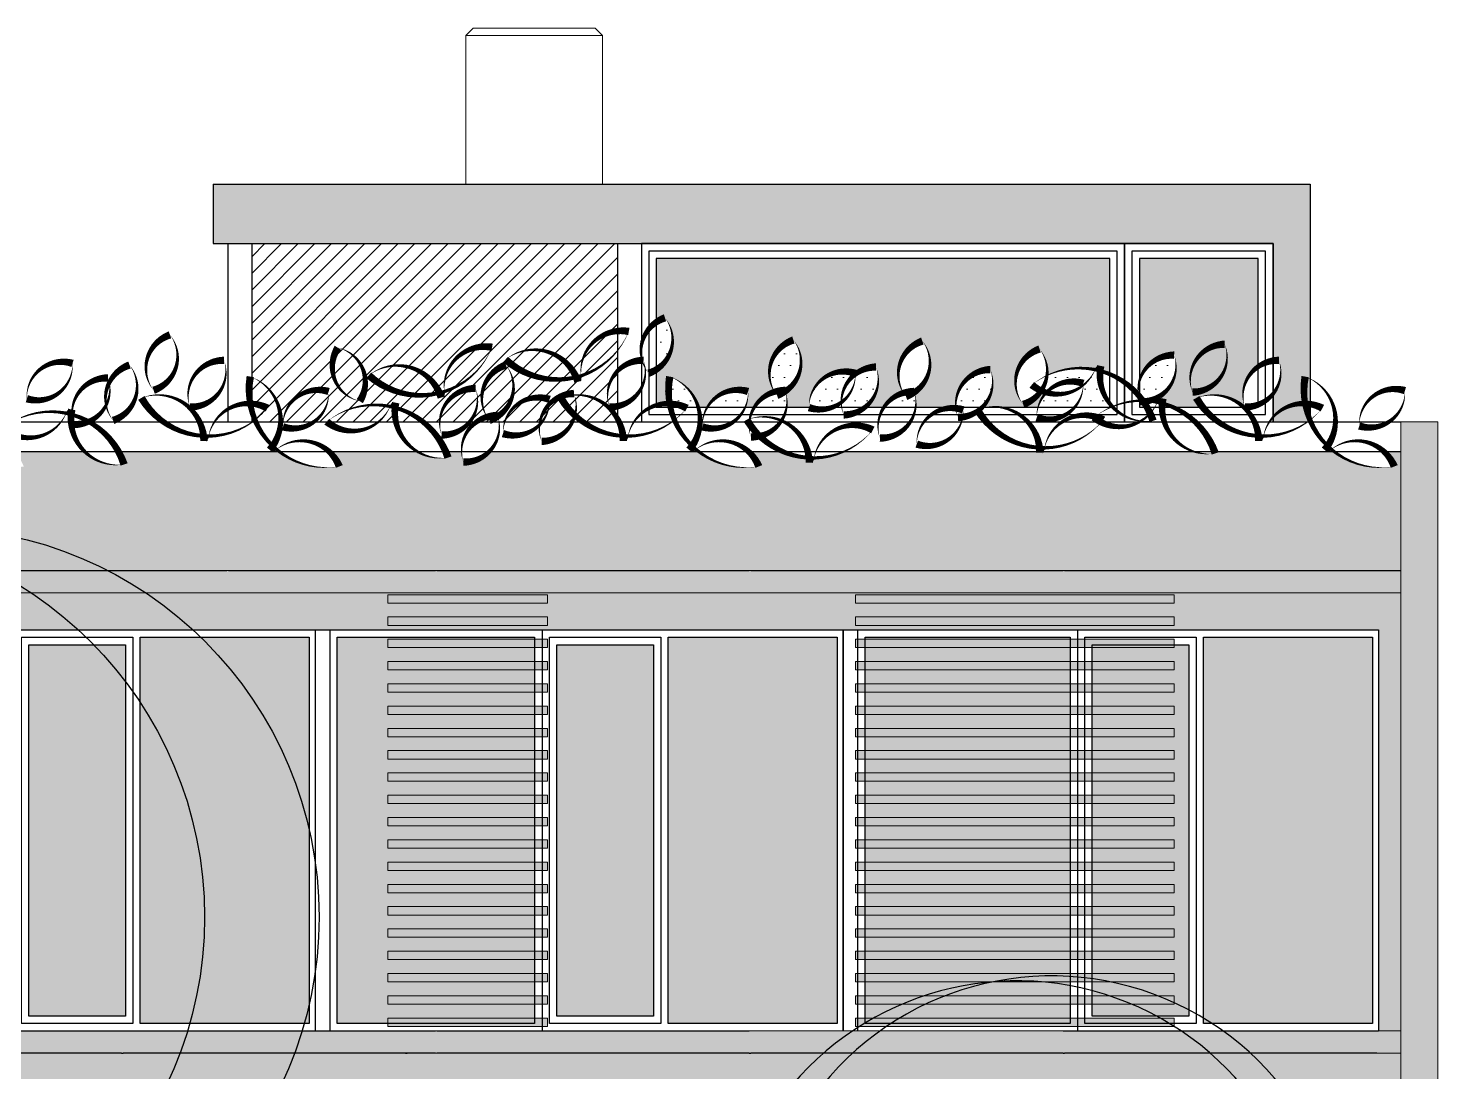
# Model space of a CAD drawing. Header units: metres. Extents: x -442 to 316, y -503 to 125.
# Drawn here: x 249.74 to 259.23, y -310.44 to -303.42 of the extents above; entities that cross this region are included whole.
import ezdxf

# ---------------------------------------------------------------- set-up
doc = ezdxf.new("R2010")
doc.units = ezdxf.units.M
doc.layers.add('FLOATING-WINDOWS', color=2, linetype='Continuous', plot=False)
doc.layers.add('FLOATINGWINDOWS', color=2, linetype='Continuous', plot=False)
for name, color, linetype in [('SRAFA', 251, 'Continuous'), ('SRAFY', 3, 'Continuous'), ('stávající stromy', 86, 'Continuous'), ('zariz.predmety', 203, 'Continuous'), ('ZDIVO', 1, 'Continuous')]:
    doc.layers.add(name, color=color, linetype=linetype)
pattern_1 = [(0, (0, -235.36432), (0.0396875, 0.079375), [0, -0.079375])]

msp = doc.modelspace()

# ---------------------------------------------------------------- hatches: boundary and pattern name
at = {"layer": 'SRAFA', "linetype": 'Continuous'}
for points in [[(257.023438, -304.969236), (253.968438, -304.969236), (253.968438, -305.39829, -0.06966995), (254.02738, -305.368935, -0.44631082), (253.968438, -305.717449), (253.968438, -305.95726, -0.08346327), (254.058784, -305.945749, -0.08778241), (254.059422, -305.764531, -0.23769839), (254.25135, -305.969236), (254.31327, -305.969236, -0.3457191), (254.587336, -305.864819, -0.11313871), (254.568556, -305.969236), (254.630109, -305.969236, -0.18486898), (254.765482, -305.866783, -0.48186943), (254.892752, -305.517867, -0.43907552), (254.838629, -305.863253, -0.11335461), (254.846697, -305.969236), (254.997243, -305.969236, -0.52141559), (255.314918, -305.74413, -0.15172425), (255.448647, -305.699899, -0.3243159), (255.37703, -305.969236), (255.503221, -305.969236, -0.17549776), (255.633903, -305.874014, -0.48186943), (255.761173, -305.525099, -0.43907552), (255.70705, -305.870484, -0.10557883), (255.716096, -305.969236), (255.986697, -305.969236, -0.42737081), (256.219318, -305.7169, -0.29510849), (256.166434, -305.969236), (256.206188, -305.969236, -0.05563538), (256.275363, -305.969236), (256.540753, -305.969236, -0.11963488), (256.596304, -305.871964, -0.03343572), (256.56184, -305.859352, -0.16511349), (256.44034, -305.951762, -0.52056705), (256.550789, -305.578789, -0.20252643), (256.600495, -305.756743, -0.16138464), (256.925339, -305.717462, 0.01702692), (256.932185, -305.700056, 0.52056705), (256.962944, -305.692463, 0.02655968), (256.958148, -305.725217, -0.03322166), (257.023438, -305.747648)], [(251.630104, -307.519236), (250.492721, -307.519236), (250.492721, -310.119236), (251.630104, -310.119236)], [(252.16154, -308.432457), (253.149388, -308.432457), (253.149388, -308.338909), (252.16154, -308.338909), (252.16154, -308.282457), (253.149388, -308.282457), (253.149388, -308.188909), (252.16154, -308.188909), (252.16154, -308.132457), (253.149388, -308.132457), (253.149388, -308.038909), (252.16154, -308.038909), (252.16154, -307.982457), (253.149388, -307.982457), (253.149388, -307.888909), (252.16154, -307.888909), (252.16154, -307.832457), (253.149388, -307.832457), (253.149388, -307.738909), (252.16154, -307.738909), (252.16154, -307.682457), (253.149388, -307.682457), (253.149388, -307.588909), (252.16154, -307.588909), (252.16154, -307.532457), (253.149388, -307.532457), (253.149388, -307.519236), (251.820104, -307.519236), (251.820104, -310.119236), (252.16154, -310.119236), (252.16154, -310.082457), (253.149388, -310.082457), (253.149388, -309.988909), (252.16154, -309.988909), (252.16154, -309.932457), (253.149388, -309.932457), (253.149388, -309.838909), (252.16154, -309.838909), (252.16154, -309.782457), (253.149388, -309.782457), (253.149388, -309.688909), (252.16154, -309.688909), (252.16154, -309.632457), (253.149388, -309.632457), (253.149388, -309.538909), (252.16154, -309.538909), (252.16154, -309.482457), (253.149388, -309.482457), (253.149388, -309.388909), (252.16154, -309.388909), (252.16154, -309.332457), (253.149388, -309.332457), (253.149388, -309.238909), (252.16154, -309.238909), (252.16154, -309.182457), (253.149388, -309.182457), (253.149388, -309.088909), (252.16154, -309.088909), (252.16154, -309.032457), (253.149388, -309.032457), (253.149388, -308.938909), (252.16154, -308.938909), (252.16154, -308.882457), (253.149388, -308.882457), (253.149388, -308.788909), (252.16154, -308.788909), (252.16154, -308.732457), (253.149388, -308.732457), (253.149388, -308.638909), (252.16154, -308.638909), (252.16154, -308.582457), (253.149388, -308.582457), (253.149388, -308.488909), (252.16154, -308.488909)], [(255.186771, -307.519236), (254.049388, -307.519236), (254.049388, -310.119236), (255.186771, -310.119236)], [(256.756055, -310.119236), (256.756055, -307.519236), (255.376771, -307.519236), (255.376771, -310.119236)], [(250.392721, -307.569236), (249.742721, -307.569236), (249.742721, -310.069236), (250.392721, -310.069236)], [(253.949388, -307.569236), (253.299388, -307.569236), (253.299388, -310.069236), (253.949388, -310.069236)]]:
    msp.add_hatch(color=256, dxfattribs=at).paths.add_polyline_path(points)
h = msp.add_hatch(color=256, dxfattribs=at)
h.paths.add_polyline_path([(258.023438, -304.969236), (257.223438, -304.969236), (257.223438, -305.793894, -0.34308381), (257.457371, -305.619942, -0.44710376), (257.283555, -305.928197, -0.02955788), (257.344386, -305.936805, 0.01702692), (257.351232, -305.919399, 0.52056705), (257.381991, -305.911806, 0.02655968), (257.377195, -305.944559, -0.03597859), (257.447755, -305.969236), (257.648667, -305.969236, -0.03578606), (257.606604, -305.907927, -0.28082552), (257.92541, -305.969236), (257.933452, -305.969236, -0.33577421), (258.023438, -305.697149)])
h.paths.add_polyline_path([(257.798229, -305.546404, -0.52056705), (257.580978, -305.869064, -0.52056705)], flags=16)
h.paths.add_polyline_path([(257.798229, -305.546404, 0.52056705), (257.580978, -305.869064, 0.52056705)], flags=0)
at = {"layer": 'SRAFA', "linetype": 'Continuous', "lineweight": 0}
h = msp.add_hatch(color=256, dxfattribs=at)
h.dxf.hatch_style = 1
h.paths.add_polyline_path([(248.013438, -307.069236), (258.983438, -307.069236), (258.983438, -307.219236), (248.013438, -307.219236)])
at = {"layer": 'SRAFA', "linetype": 'Continuous'}
h = msp.add_hatch(color=256, dxfattribs=at)
h.paths.add_polyline_path([(258.793438, -307.519236), (257.656055, -307.519236), (257.656055, -310.119236), (258.793438, -310.119236)])
h.paths.add_polyline_path([(256.906055, -307.569236), (256.906055, -310.069236), (257.556055, -310.069236), (257.556055, -307.569236)])
at = {"layer": 'SRAFA', "linetype": 'Continuous', "lineweight": 0}
h = msp.add_hatch(color=256, dxfattribs=at)
h.dxf.hatch_style = 1
h.paths.add_polyline_path([(248.013438, -310.169236), (258.983438, -310.169236), (258.983438, -310.319236), (248.013438, -310.319236)])
at = {"layer": 'SRAFY', "linetype": 'Continuous', "lineweight": 0}
for points in [[(258.3735, -304.469236), (250.9835, -304.469236), (250.9835, -304.869236), (253.868438, -304.869236), (257.123438, -304.869236), (258.123438, -304.869236), (258.123438, -305.657763, -0.0421483), (258.163317, -305.655262, -0.25676537), (258.123438, -305.880532), (258.123438, -306.037244, -0.22403593), (258.339255, -305.945749, -0.08778241), (258.339893, -305.764531, -0.02940207), (258.3735, -305.779124)], [(258.3735, -305.779124, 0.02940207), (258.339893, -305.764531, 0.08778241), (258.339255, -305.945749, -0.03136054), (258.3735, -305.949272)], [(258.339255, -305.945749, 0.22403593), (258.123438, -306.037244), (258.123438, -306.069236), (258.356376, -306.069236, 0.00930241), (258.371946, -306.057746, -0.05626019)], [(258.3735, -305.949272, 0.03136054), (258.339255, -305.945749, 0.05626019), (258.371946, -306.057746, 0.00094322), (258.3735, -306.056548)], [(258.983438, -306.269236), (258.870884, -306.269236, -0.11216119), (258.939906, -306.369487, -0.20946504), (258.534684, -306.269236), (257.730148, -306.269236, -0.00627706), (257.734446, -306.281566, -0.11826706), (257.589499, -306.269236), (256.555317, -306.269236, 0.10103197), (256.552568, -306.276467, 0.00579928), (256.552423, -306.269236), (255.233912, -306.269236, -0.10056809), (255.031247, -306.311961, 0.01702692), (255.028124, -306.330402, 0.52056705), (254.999582, -306.344154, 0.02655968), (254.997545, -306.311115, -0.08790348), (254.820978, -306.269236), (254.590413, -306.269236, -0.11216119), (254.659436, -306.369487, -0.20946504), (254.254214, -306.269236), (252.843799, -306.269236, -0.20621476), (252.669701, -306.339808, -0.07590841), (252.657156, -306.269236), (252.550549, -306.269236, -0.02100268), (252.56613, -306.310035, -0.17431604), (252.359114, -306.269236), (251.76493, -306.269236, -0.11216119), (251.833952, -306.369487, -0.20946504), (251.42873, -306.269236), (250.346147, -306.269236, -0.04546873), (250.384092, -306.355668, -0.23671936), (250.118214, -306.269236), (249.639142, -306.269236, -0.11216119), (249.708164, -306.369487, -0.20946504), (249.302942, -306.269236), (248.013438, -306.269236), (248.013438, -306.795789, -0.06466851), (248.68895, -306.808302, -0.15675125), (250.272678, -307.069236), (258.983438, -307.069236)]]:
    msp.add_hatch(color=252, dxfattribs=at).paths.add_polyline_path(points)
h = msp.add_hatch(dxfattribs=at)
h.set_pattern_fill('DOTS', color=256, scale=0.05, style=0)
h.set_pattern_definition(pattern_1)
h.paths.add_polyline_path([(254.02738, -305.368935, 0.06966995), (253.968438, -305.39829), (253.968438, -305.717449, 0.44631082)], flags=17)
h = msp.add_hatch(dxfattribs=at)
h.set_pattern_fill('DOTS', color=256, scale=0.05, style=0)
h.set_pattern_definition(pattern_1)
h.paths.add_polyline_path([(254.892752, -305.517867, 0.48186943), (254.765482, -305.866783, -0.07610876), (254.836739, -305.857445, -0.00643199), (254.838629, -305.863253, 0.43907552)], flags=17)
h = msp.add_hatch(dxfattribs=at)
h.set_pattern_fill('DOTS', color=256, scale=0.05, style=0)
h.set_pattern_definition(pattern_1)
h.paths.add_polyline_path([(257.457371, -305.619942, 0.34308381), (257.223438, -305.793894), (257.223438, -305.896336, -0.01826104), (257.246512, -305.926498, -0.01783089), (257.283555, -305.928197, 0.44710376)], flags=17)
h = msp.add_hatch(dxfattribs=at)
h.set_pattern_fill('DOTS', color=256, scale=0.05, style=0)
h.set_pattern_definition(pattern_1)
h.paths.add_polyline_path([(255.310832, -305.747117, 0.00466829), (255.310772, -305.742684, 0.51554931), (254.997243, -305.969236), (255.159819, -305.969236, 0.06744748), (255.215557, -305.938262, -0.23757331)], flags=17)
h = msp.add_hatch(dxfattribs=at)
h.set_pattern_fill('DOTS', color=256, scale=0.05, style=0)
h.set_pattern_definition(pattern_1)
h.paths.add_polyline_path([(255.448647, -305.699899, 0.15718138), (255.310832, -305.747117, -0.23757331), (255.215557, -305.938262, 0.03272744), (255.217714, -305.969236), (255.37703, -305.969236, 0.3243159)], flags=17)
h = msp.add_hatch(dxfattribs=at)
h.set_pattern_fill('DOTS', color=256, scale=0.05, style=0)
h.set_pattern_definition(pattern_1)
h.paths.add_polyline_path([(256.219318, -305.7169, 0.42737081), (255.986697, -305.969236), (256.166434, -305.969236, 0.29510849)], flags=17)
h = msp.add_hatch(dxfattribs=at)
h.set_pattern_fill('DOTS', color=256, scale=0.05, style=0)
h.set_pattern_definition(pattern_1)
h.paths.add_polyline_path([(256.925339, -305.717462, 0.16138464), (256.600495, -305.756743, -0.11703481), (256.56184, -305.859352, 0.03343572), (256.596304, -305.871964, -0.29299244), (256.844992, -305.81012, -0.01326528), (256.844945, -305.822716, 0.12233697)], flags=17)
h = msp.add_hatch(dxfattribs=at)
h.set_pattern_fill('DOTS', color=256, scale=0.05, style=0)
h.set_pattern_definition(pattern_1)
h.paths.add_polyline_path([(256.958148, -305.725217, 0.01621011), (256.925339, -305.717462, -0.12233697), (256.844945, -305.822716, -0.17007854), (256.788583, -305.969236), (257.023438, -305.969236), (257.023438, -305.946574, -0.1918507)], flags=17)
h = msp.add_hatch(dxfattribs=at)
h.set_pattern_fill('DOTS', color=256, scale=0.05, style=0)
h.set_pattern_definition(pattern_1)
h.paths.add_polyline_path([(254.059422, -305.764531, 0.08778241), (254.058784, -305.945749, -0.09494813), (254.159481, -305.969236), (254.25135, -305.969236, 0.23769839)], flags=17)
h = msp.add_hatch(dxfattribs=at)
h.set_pattern_fill('DOTS', color=256, scale=0.05, style=0)
h.set_pattern_definition(pattern_1)
h.paths.add_polyline_path([(256.844945, -305.822716, -0.24445977), (256.596304, -305.871964, 0.11963488), (256.540753, -305.969236), (256.788583, -305.969236, 0.17007854)], flags=17)
h = msp.add_hatch(dxfattribs=at)
h.set_pattern_fill('DOTS', color=256, scale=0.05, style=0)
h.set_pattern_definition(pattern_1)
h.paths.add_polyline_path([(254.587336, -305.864819, 0.3457191), (254.31327, -305.969236), (254.568556, -305.969236, 0.11313871)], flags=17)
h = msp.add_hatch(dxfattribs=at)
h.set_pattern_fill('DOTS', color=256, scale=0.05, style=0)
h.set_pattern_definition(pattern_1)
h.paths.add_polyline_path([(254.838629, -305.863253, -0.06633049), (254.782302, -305.89084, -0.03093718), (254.765482, -305.866783, 0.18486898), (254.630109, -305.969236), (254.846697, -305.969236, 0.11335461)], flags=17)
h = msp.add_hatch(dxfattribs=at)
h.set_pattern_fill('DOTS', color=256, scale=0.05, style=0)
h.set_pattern_definition(pattern_1)
h.paths.add_polyline_path([(255.70705, -305.870484, -0.06633049), (255.650723, -305.898071, -0.03093718), (255.633903, -305.874014, 0.17549776), (255.503221, -305.969236), (255.716096, -305.969236, 0.10557883)], flags=17)
msp.add_hatch(color=252, dxfattribs=at).paths.add_polyline_path([(248.68895, -306.808302, -0.08182793), (249.500817, -307.069236), (250.272678, -307.069236, 0.15675125)], flags=17)
h = msp.add_hatch(color=252, dxfattribs=at)
h.paths.add_polyline_path([(249.373438, -310.569236), (248.163438, -310.569236), (248.163438, -310.319236), (248.013438, -310.319236), (248.013438, -310.869236), (249.373438, -310.869236)])
h.paths.add_polyline_path([(258.983438, -310.569236), (258.423438, -310.569236), (258.423438, -310.869236), (258.833438, -310.869236), (258.983438, -310.869236)])
h.paths.add_polyline_path([(258.983438, -310.319236), (257.971028, -310.319236, -0.04287597), (258.201225, -310.569236), (258.423438, -310.569236), (258.983438, -310.569236)])
h.paths.add_polyline_path([(257.700217, -310.319236), (255.291199, -310.319236, 0.04287597), (255.061002, -310.569236), (257.941433, -310.569236, 0.04383325)])
h.paths.add_polyline_path([(255.095196, -310.319236), (251.532293, -310.319236, -0.02598908), (251.423932, -310.569236), (254.85398, -310.569236, -0.04383325)])
h.paths.add_polyline_path([(250.760432, -310.319236), (248.163438, -310.319236), (248.163438, -310.569236), (250.652071, -310.569236, 0.02598908)])
h.paths.add_polyline_path([(251.532293, -310.319236), (250.760432, -310.319236, -0.02598908), (250.652071, -310.569236), (251.423932, -310.569236, 0.02598908)])
h.paths.add_polyline_path([(255.291199, -310.319236), (255.095196, -310.319236, 0.04383325), (254.85398, -310.569236), (255.061002, -310.569236, -0.04287597)])
h.paths.add_polyline_path([(257.971028, -310.319236), (257.700217, -310.319236, -0.04383325), (257.941433, -310.569236), (258.023438, -310.569236), (258.201225, -310.569236, 0.04287597)])
h.paths.add_polyline_path([(258.983438, -307.219236), (250.528228, -307.219236, -0.03869276), (250.847276, -307.469236), (258.833438, -307.469236), (258.833438, -310.169236), (258.983438, -310.169236)])
h.paths.add_polyline_path([(257.458285, -307.382457), (257.458285, -307.438909), (255.31081, -307.438909), (255.31081, -307.382457)], flags=16)
h.paths.add_polyline_path([(257.458285, -307.288909), (255.31081, -307.288909), (255.31081, -307.232457), (257.458285, -307.232457)], flags=16)
h.paths.add_polyline_path([(253.235278, -307.382457), (253.235278, -307.438909), (252.16154, -307.438909), (252.16154, -307.382457)], flags=16)
h.paths.add_polyline_path([(253.235278, -307.288909), (252.16154, -307.288909), (252.16154, -307.232457), (253.235278, -307.232457)], flags=16)
h.paths.add_polyline_path([(250.528228, -307.219236), (249.756366, -307.219236, -0.03869276), (250.075414, -307.469236), (250.847276, -307.469236, 0.03869276)])
h.paths.add_polyline_path([(249.756366, -307.219236), (248.013438, -307.219236), (248.013438, -310.169236), (248.163438, -310.169236), (248.163438, -307.469236), (250.075414, -307.469236, 0.03869276)])
h.paths.add_polyline_path([(249.471914, -307.288909), (248.398177, -307.288909), (248.398177, -307.232457), (249.471914, -307.232457)], flags=16)
h.paths.add_polyline_path([(249.471914, -307.382457), (249.471914, -307.438909), (248.398177, -307.438909), (248.398177, -307.382457)], flags=16)
h = msp.add_hatch(color=37, dxfattribs=at)
h.dxf.hatch_style = 1
h.paths.add_polyline_path([(252.16154, -307.288909), (253.235278, -307.288909), (253.235278, -307.232457), (252.16154, -307.232457)])
h = msp.add_hatch(color=37, dxfattribs=at)
h.dxf.hatch_style = 1
h.paths.add_polyline_path([(255.31081, -307.288909), (257.458285, -307.288909), (257.458285, -307.232457), (255.31081, -307.232457)])
h = msp.add_hatch(color=37, dxfattribs=at)
h.dxf.hatch_style = 1
h.paths.add_polyline_path([(252.16154, -307.438909), (253.235278, -307.438909), (253.235278, -307.382457), (252.16154, -307.382457)])
h = msp.add_hatch(color=37, dxfattribs=at)
h.dxf.hatch_style = 1
h.paths.add_polyline_path([(252.16154, -307.438909), (253.235278, -307.438909), (253.235278, -307.382457), (252.16154, -307.382457)])
h = msp.add_hatch(color=37, dxfattribs=at)
h.dxf.hatch_style = 1
h.paths.add_polyline_path([(255.31081, -307.438909), (257.458285, -307.438909), (257.458285, -307.382457), (255.31081, -307.382457)])
h = msp.add_hatch(color=37, dxfattribs=at)
h.dxf.hatch_style = 1
h.paths.add_polyline_path([(252.16154, -307.588909), (253.235278, -307.588909), (253.235278, -307.532457), (252.16154, -307.532457)])
h = msp.add_hatch(color=37, dxfattribs=at)
h.dxf.hatch_style = 1
h.paths.add_polyline_path([(255.31081, -307.588909), (257.458285, -307.588909), (257.458285, -307.532457), (255.31081, -307.532457)])
h = msp.add_hatch(color=37, dxfattribs=at)
h.dxf.hatch_style = 1
h.paths.add_polyline_path([(252.16154, -307.738909), (253.235278, -307.738909), (253.235278, -307.682457), (252.16154, -307.682457)])
h = msp.add_hatch(color=37, dxfattribs=at)
h.dxf.hatch_style = 1
h.paths.add_polyline_path([(255.31081, -307.738909), (257.458285, -307.738909), (257.458285, -307.682457), (255.31081, -307.682457)])
h = msp.add_hatch(color=37, dxfattribs=at)
h.dxf.hatch_style = 1
h.paths.add_polyline_path([(252.16154, -307.888909), (253.235278, -307.888909), (253.235278, -307.832457), (252.16154, -307.832457)])
h = msp.add_hatch(color=37, dxfattribs=at)
h.dxf.hatch_style = 1
h.paths.add_polyline_path([(255.31081, -307.888909), (257.458285, -307.888909), (257.458285, -307.832457), (255.31081, -307.832457)])
h = msp.add_hatch(color=37, dxfattribs=at)
h.dxf.hatch_style = 1
h.paths.add_polyline_path([(252.16154, -308.038909), (253.235278, -308.038909), (253.235278, -307.982457), (252.16154, -307.982457)])
h = msp.add_hatch(color=37, dxfattribs=at)
h.dxf.hatch_style = 1
h.paths.add_polyline_path([(255.31081, -308.038909), (257.458285, -308.038909), (257.458285, -307.982457), (255.31081, -307.982457)])
h = msp.add_hatch(color=37, dxfattribs=at)
h.dxf.hatch_style = 1
h.paths.add_polyline_path([(252.16154, -308.188909), (253.235278, -308.188909), (253.235278, -308.132457), (252.16154, -308.132457)])
h = msp.add_hatch(color=37, dxfattribs=at)
h.dxf.hatch_style = 1
h.paths.add_polyline_path([(255.31081, -308.188909), (257.458285, -308.188909), (257.458285, -308.132457), (255.31081, -308.132457)])
h = msp.add_hatch(color=37, dxfattribs=at)
h.dxf.hatch_style = 1
h.paths.add_polyline_path([(252.16154, -308.338909), (253.235278, -308.338909), (253.235278, -308.282457), (252.16154, -308.282457)])
h = msp.add_hatch(color=37, dxfattribs=at)
h.dxf.hatch_style = 1
h.paths.add_polyline_path([(255.31081, -308.338909), (257.458285, -308.338909), (257.458285, -308.282457), (255.31081, -308.282457)])
h = msp.add_hatch(color=37, dxfattribs=at)
h.dxf.hatch_style = 1
h.paths.add_polyline_path([(252.16154, -308.488909), (253.235278, -308.488909), (253.235278, -308.432457), (252.16154, -308.432457)])
h = msp.add_hatch(color=37, dxfattribs=at)
h.dxf.hatch_style = 1
h.paths.add_polyline_path([(255.31081, -308.488909), (257.458285, -308.488909), (257.458285, -308.432457), (255.31081, -308.432457)])
h = msp.add_hatch(color=37, dxfattribs=at)
h.dxf.hatch_style = 1
h.paths.add_polyline_path([(252.16154, -308.638909), (253.235278, -308.638909), (253.235278, -308.582457), (252.16154, -308.582457)])
h = msp.add_hatch(color=37, dxfattribs=at)
h.dxf.hatch_style = 1
h.paths.add_polyline_path([(255.31081, -308.638909), (257.458285, -308.638909), (257.458285, -308.582457), (255.31081, -308.582457)])
h = msp.add_hatch(color=37, dxfattribs=at)
h.dxf.hatch_style = 1
h.paths.add_polyline_path([(252.16154, -308.788909), (253.235278, -308.788909), (253.235278, -308.732457), (252.16154, -308.732457)])
h = msp.add_hatch(color=37, dxfattribs=at)
h.dxf.hatch_style = 1
h.paths.add_polyline_path([(255.31081, -308.788909), (257.458285, -308.788909), (257.458285, -308.732457), (255.31081, -308.732457)])
h = msp.add_hatch(color=37, dxfattribs=at)
h.dxf.hatch_style = 1
h.paths.add_polyline_path([(252.16154, -308.938909), (253.235278, -308.938909), (253.235278, -308.882457), (252.16154, -308.882457)])
h = msp.add_hatch(color=37, dxfattribs=at)
h.dxf.hatch_style = 1
h.paths.add_polyline_path([(255.31081, -308.938909), (257.458285, -308.938909), (257.458285, -308.882457), (255.31081, -308.882457)])
h = msp.add_hatch(color=37, dxfattribs=at)
h.dxf.hatch_style = 1
h.paths.add_polyline_path([(252.16154, -309.088909), (253.235278, -309.088909), (253.235278, -309.032457), (252.16154, -309.032457)])
h = msp.add_hatch(color=37, dxfattribs=at)
h.dxf.hatch_style = 1
h.paths.add_polyline_path([(255.31081, -309.088909), (257.458285, -309.088909), (257.458285, -309.032457), (255.31081, -309.032457)])
h = msp.add_hatch(color=37, dxfattribs=at)
h.dxf.hatch_style = 1
h.paths.add_polyline_path([(252.16154, -309.238909), (253.235278, -309.238909), (253.235278, -309.182457), (252.16154, -309.182457)])
h = msp.add_hatch(color=37, dxfattribs=at)
h.dxf.hatch_style = 1
h.paths.add_polyline_path([(255.31081, -309.238909), (257.458285, -309.238909), (257.458285, -309.182457), (255.31081, -309.182457)])
h = msp.add_hatch(color=37, dxfattribs=at)
h.dxf.hatch_style = 1
h.paths.add_polyline_path([(252.16154, -309.388909), (253.235278, -309.388909), (253.235278, -309.332457), (252.16154, -309.332457)])
h = msp.add_hatch(color=37, dxfattribs=at)
h.dxf.hatch_style = 1
h.paths.add_polyline_path([(255.31081, -309.388909), (257.458285, -309.388909), (257.458285, -309.332457), (255.31081, -309.332457)])
h = msp.add_hatch(color=37, dxfattribs=at)
h.dxf.hatch_style = 1
h.paths.add_polyline_path([(252.16154, -309.538909), (253.235278, -309.538909), (253.235278, -309.482457), (252.16154, -309.482457)])
h = msp.add_hatch(color=37, dxfattribs=at)
h.dxf.hatch_style = 1
h.paths.add_polyline_path([(255.31081, -309.538909), (257.458285, -309.538909), (257.458285, -309.482457), (255.31081, -309.482457)])
h = msp.add_hatch(color=37, dxfattribs=at)
h.dxf.hatch_style = 1
h.paths.add_polyline_path([(252.16154, -309.688909), (253.235278, -309.688909), (253.235278, -309.632457), (252.16154, -309.632457)])
h = msp.add_hatch(color=37, dxfattribs=at)
h.dxf.hatch_style = 1
h.paths.add_polyline_path([(255.31081, -309.688909), (257.458285, -309.688909), (257.458285, -309.632457), (255.31081, -309.632457)])
h = msp.add_hatch(color=37, dxfattribs=at)
h.dxf.hatch_style = 1
h.paths.add_polyline_path([(252.16154, -309.838909), (253.235278, -309.838909), (253.235278, -309.782457), (252.16154, -309.782457)])
h = msp.add_hatch(color=37, dxfattribs=at)
h.dxf.hatch_style = 1
h.paths.add_polyline_path([(255.31081, -309.838909), (257.458285, -309.838909), (257.458285, -309.782457), (255.31081, -309.782457)])
h = msp.add_hatch(color=37, dxfattribs=at)
h.dxf.hatch_style = 1
h.paths.add_polyline_path([(252.16154, -309.988909), (253.235278, -309.988909), (253.235278, -309.932457), (252.16154, -309.932457)])
h = msp.add_hatch(color=37, dxfattribs=at)
h.dxf.hatch_style = 1
h.paths.add_polyline_path([(255.31081, -309.988909), (257.458285, -309.988909), (257.458285, -309.932457), (255.31081, -309.932457)])
h = msp.add_hatch(color=37, dxfattribs=at)
h.dxf.hatch_style = 1
h.paths.add_polyline_path([(252.16154, -310.138909), (253.235278, -310.138909), (253.235278, -310.082457), (252.16154, -310.082457)])
h = msp.add_hatch(color=37, dxfattribs=at)
h.dxf.hatch_style = 1
h.paths.add_polyline_path([(255.31081, -310.138909), (257.458285, -310.138909), (257.458285, -310.082457), (255.31081, -310.082457)])
at = {"layer": 'ZDIVO', "linetype": 'Continuous', "lineweight": 0}
h = msp.add_hatch(dxfattribs=at)
h.set_pattern_fill('ANSI31', color=256, scale=0.025, style=0)
h.set_pattern_definition([(45, (0, -17.72239), (-0.0561266, 0.0561266), [])])
h.paths.add_polyline_path([(251.2435, -304.869236), (253.708438, -304.869236), (253.708438, -306.069236), (251.2435, -306.069236)])
h = msp.add_hatch(color=254, dxfattribs=at)
h.dxf.hatch_style = 1
h.paths.add_polyline_path([(259.233438, -306.069236), (258.983438, -306.069236), (258.983438, -310.869236), (259.233438, -310.869236)])

# ---------------------------------------------------------------- linework, layer by layer
for p, q in [((248.013438, -306.069236), (258.983438, -306.069236)), ((248.013438, -306.269236), (258.983438, -306.269236)), ((248.163438, -307.069236), (251.076231, -307.069236)), ((251.086231, -307.069236), (252.481438, -307.069236)), ((252.491438, -307.069236), (254.595438, -307.069236)), ((254.605438, -307.069236), (256.709438, -307.069236)), ((256.719438, -307.069236), (258.983438, -307.069236)), ((248.163438, -310.169236), (250.377438, -310.169236)), ((250.377438, -310.169236), (252.481438, -310.169236)), ((252.491438, -310.169236), (254.595438, -310.169236)), ((256.709438, -310.169236), (258.833438, -310.169236)), ((250.367438, -310.319236), (248.263438, -310.319236)), ((250.367438, -310.319236), (250.377438, -310.319236)), ((252.481438, -310.319236), (250.377438, -310.319236)), ((252.28056, -310.319236), (252.29056, -310.319236)), ((254.595438, -310.319236), (252.491438, -310.319236)), ((254.595438, -310.319236), (254.605438, -310.319236)), ((256.709438, -310.319236), (254.605438, -310.319236)), ((256.709438, -310.319236), (256.719438, -310.319236)), ((258.823438, -310.319236), (256.719438, -310.319236))]:
    msp.add_line(p, q)
at = {"layer": 'FLOATING-WINDOWS', "linetype": 'Continuous', "lineweight": 0, "ltscale": 20}
msp.add_lwpolyline([(251.2435, -304.869236), (253.708438, -304.869236), (253.708438, -306.069236), (251.2435, -306.069236)], close=True, dxfattribs=at)
at = {"layer": 'FLOATINGWINDOWS', "linetype": 'Continuous', "lineweight": 0, "ltscale": 20}
msp.add_line((251.770104, -310.169236), (255.226771, -310.169236), dxfattribs=at)
at = {"layer": 'SRAFA', "linetype": 'Continuous', "lineweight": 0, "ltscale": 20}
for p, q in [((252.73507, -303.419236), (252.68507, -303.469236)), ((252.68507, -303.469236), (252.68507, -304.469236)), ((252.68507, -303.469236), (253.607388, -303.469236)), ((252.73507, -303.419236), (253.557388, -303.419236)), ((252.73507, -303.469236), (252.93507, -303.469236)), ((253.044082, -303.469236), (253.557388, -303.469236)), ((253.607388, -303.469236), (253.557388, -303.419236)), ((253.607388, -303.469236), (253.607388, -304.469236))]:
    msp.add_line(p, q, dxfattribs=at)
at = {"layer": 'SRAFA', "linetype": 'Continuous', "lineweight": 0}
for points in [[(248.013438, -307.069236), (258.983438, -307.069236), (258.983438, -307.219236), (248.013438, -307.219236)], [(248.013438, -310.169236), (258.983438, -310.169236), (258.983438, -310.319236), (248.013438, -310.319236)]]:
    msp.add_lwpolyline(points, close=True, dxfattribs=at)
at = {"layer": 'SRAFY', "linetype": 'Continuous'}
for p, q in [((250.9835, -304.469236), (258.3735, -304.469236)), ((250.9835, -304.469236), (250.9835, -304.869236)), ((258.3735, -304.469236), (258.3735, -306.069236)), ((250.9835, -304.869236), (253.868438, -304.869236)), ((251.0835, -304.869236), (251.0835, -306.069236)), ((251.2435, -304.869236), (251.2435, -306.069236)), ((253.708438, -304.869236), (253.708438, -306.069236)), ((253.868438, -304.869236), (253.868438, -306.069236)), ((253.868438, -304.869236), (258.123438, -304.869236)), ((254.674618, -304.869236), (255.489618, -304.869236)), ((255.649618, -304.869236), (255.874618, -304.869236)), ((258.123438, -304.869236), (258.123438, -306.069236)), ((248.163438, -307.469236), (258.833438, -307.469236)), ((251.670104, -307.469236), (251.670104, -310.169236)), ((251.770104, -307.469236), (255.226771, -307.469236)), ((251.770104, -307.469236), (251.770104, -310.169236)), ((253.199388, -307.469236), (253.199388, -310.169236)), ((255.226771, -310.169236), (255.226771, -307.469236)), ((255.226771, -307.469236), (255.226771, -310.169236)), ((255.326771, -310.169236), (255.326771, -307.469236)), ((256.806055, -307.469236), (256.806055, -310.169236)), ((258.833438, -307.469236), (258.833438, -310.169236))]:
    msp.add_line(p, q, dxfattribs=at)
at = {"layer": 'SRAFY', "color": 37, "linetype": 'Continuous', "lineweight": 0}
msp.add_line((255.299483, -310.169236), (257.413483, -310.169236), dxfattribs=at)
at = {"layer": 'SRAFY', "linetype": 'Continuous'}
for points in [[(257.123438, -304.869236), (253.868438, -304.869236), (253.868438, -306.069236), (257.123438, -306.069236)], [(258.123438, -304.869236), (257.123438, -304.869236), (257.123438, -306.069236), (258.123438, -306.069236)], [(257.073438, -304.919236), (253.918438, -304.919236), (253.918438, -306.019236), (257.073438, -306.019236)], [(257.023438, -304.969236), (253.968438, -304.969236), (253.968438, -305.969236), (257.023438, -305.969236)], [(258.073438, -304.919236), (257.173438, -304.919236), (257.173438, -306.019236), (258.073438, -306.019236)], [(258.023438, -304.969236), (257.223438, -304.969236), (257.223438, -305.969236), (258.023438, -305.969236)]]:
    msp.add_lwpolyline(points, close=True, dxfattribs=at)
at = {"layer": 'SRAFY', "color": 37, "linetype": 'Continuous', "lineweight": 0}
for points in [[(252.16154, -307.288909), (253.235278, -307.288909), (253.235278, -307.232457), (252.16154, -307.232457)], [(255.31081, -307.288909), (257.458285, -307.288909), (257.458285, -307.232457), (255.31081, -307.232457)], [(252.16154, -307.438909), (253.235278, -307.438909), (253.235278, -307.382457), (252.16154, -307.382457)], [(252.16154, -307.438909), (253.235278, -307.438909), (253.235278, -307.382457), (252.16154, -307.382457)], [(255.31081, -307.438909), (257.458285, -307.438909), (257.458285, -307.382457), (255.31081, -307.382457)], [(252.16154, -307.588909), (253.235278, -307.588909), (253.235278, -307.532457), (252.16154, -307.532457)], [(255.31081, -307.588909), (257.458285, -307.588909), (257.458285, -307.532457), (255.31081, -307.532457)], [(252.16154, -307.738909), (253.235278, -307.738909), (253.235278, -307.682457), (252.16154, -307.682457)], [(255.31081, -307.738909), (257.458285, -307.738909), (257.458285, -307.682457), (255.31081, -307.682457)], [(252.16154, -307.888909), (253.235278, -307.888909), (253.235278, -307.832457), (252.16154, -307.832457)], [(255.31081, -307.888909), (257.458285, -307.888909), (257.458285, -307.832457), (255.31081, -307.832457)], [(252.16154, -308.038909), (253.235278, -308.038909), (253.235278, -307.982457), (252.16154, -307.982457)], [(255.31081, -308.038909), (257.458285, -308.038909), (257.458285, -307.982457), (255.31081, -307.982457)], [(252.16154, -308.188909), (253.235278, -308.188909), (253.235278, -308.132457), (252.16154, -308.132457)], [(255.31081, -308.188909), (257.458285, -308.188909), (257.458285, -308.132457), (255.31081, -308.132457)], [(252.16154, -308.338909), (253.235278, -308.338909), (253.235278, -308.282457), (252.16154, -308.282457)], [(255.31081, -308.338909), (257.458285, -308.338909), (257.458285, -308.282457), (255.31081, -308.282457)], [(252.16154, -308.488909), (253.235278, -308.488909), (253.235278, -308.432457), (252.16154, -308.432457)], [(255.31081, -308.488909), (257.458285, -308.488909), (257.458285, -308.432457), (255.31081, -308.432457)], [(252.16154, -308.638909), (253.235278, -308.638909), (253.235278, -308.582457), (252.16154, -308.582457)], [(255.31081, -308.638909), (257.458285, -308.638909), (257.458285, -308.582457), (255.31081, -308.582457)], [(252.16154, -308.788909), (253.235278, -308.788909), (253.235278, -308.732457), (252.16154, -308.732457)], [(255.31081, -308.788909), (257.458285, -308.788909), (257.458285, -308.732457), (255.31081, -308.732457)], [(252.16154, -308.938909), (253.235278, -308.938909), (253.235278, -308.882457), (252.16154, -308.882457)], [(255.31081, -308.938909), (257.458285, -308.938909), (257.458285, -308.882457), (255.31081, -308.882457)], [(252.16154, -309.088909), (253.235278, -309.088909), (253.235278, -309.032457), (252.16154, -309.032457)], [(255.31081, -309.088909), (257.458285, -309.088909), (257.458285, -309.032457), (255.31081, -309.032457)], [(252.16154, -309.238909), (253.235278, -309.238909), (253.235278, -309.182457), (252.16154, -309.182457)], [(255.31081, -309.238909), (257.458285, -309.238909), (257.458285, -309.182457), (255.31081, -309.182457)], [(252.16154, -309.388909), (253.235278, -309.388909), (253.235278, -309.332457), (252.16154, -309.332457)], [(255.31081, -309.388909), (257.458285, -309.388909), (257.458285, -309.332457), (255.31081, -309.332457)], [(252.16154, -309.538909), (253.235278, -309.538909), (253.235278, -309.482457), (252.16154, -309.482457)], [(255.31081, -309.538909), (257.458285, -309.538909), (257.458285, -309.482457), (255.31081, -309.482457)], [(252.16154, -309.688909), (253.235278, -309.688909), (253.235278, -309.632457), (252.16154, -309.632457)], [(255.31081, -309.688909), (257.458285, -309.688909), (257.458285, -309.632457), (255.31081, -309.632457)], [(252.16154, -309.838909), (253.235278, -309.838909), (253.235278, -309.782457), (252.16154, -309.782457)], [(255.31081, -309.838909), (257.458285, -309.838909), (257.458285, -309.782457), (255.31081, -309.782457)], [(252.16154, -309.988909), (253.235278, -309.988909), (253.235278, -309.932457), (252.16154, -309.932457)], [(255.31081, -309.988909), (257.458285, -309.988909), (257.458285, -309.932457), (255.31081, -309.932457)], [(252.16154, -310.138909), (253.235278, -310.138909), (253.235278, -310.082457), (252.16154, -310.082457)], [(255.31081, -310.138909), (257.458285, -310.138909), (257.458285, -310.082457), (255.31081, -310.082457)]]:
    msp.add_lwpolyline(points, close=True, dxfattribs=at)
at = {"layer": 'SRAFY', "linetype": 'Continuous'}
for points in [[(249.692721, -310.119236), (249.692721, -307.519236), (250.442721, -307.519236), (250.442721, -310.119236), (249.692721, -310.119236)], [(250.492721, -310.119236), (250.492721, -307.519236), (251.630104, -307.519236), (251.630104, -310.119236), (250.492721, -310.119236)], [(251.820104, -310.119236), (251.820104, -307.519236), (253.149388, -307.519236), (253.149388, -310.119236), (251.820104, -310.119236)], [(253.249388, -310.119236), (253.249388, -307.519236), (253.999388, -307.519236), (253.999388, -310.119236), (253.249388, -310.119236)], [(254.049388, -310.119236), (254.049388, -307.519236), (255.186771, -307.519236), (255.186771, -310.119236), (254.049388, -310.119236)], [(255.376771, -310.119236), (255.376771, -307.519236), (256.756055, -307.519236), (256.756055, -310.119236), (255.376771, -310.119236)], [(256.856055, -310.119236), (256.856055, -307.519236), (257.606055, -307.519236), (257.606055, -310.119236), (256.856055, -310.119236)], [(257.656055, -310.119236), (257.656055, -307.519236), (258.793438, -307.519236), (258.793438, -310.119236), (257.656055, -310.119236)], [(249.742721, -310.069236), (249.742721, -307.569236), (250.392721, -307.569236), (250.392721, -310.069236), (249.742721, -310.069236)], [(253.299388, -310.069236), (253.299388, -307.569236), (253.949388, -307.569236), (253.949388, -310.069236), (253.299388, -310.069236)], [(256.906055, -310.069236), (256.906055, -307.569236), (257.556055, -307.569236), (257.556055, -310.069236), (256.906055, -310.069236)]]:
    msp.add_lwpolyline(points, dxfattribs=at)
at = {"layer": 'stávající stromy', "linetype": 'Continuous'}
for centre in [(248.30302, -309.402568), (249.074881, -309.402568)]:
    msp.add_circle(centre, 2.622815, dxfattribs=at)
for centre, start, end in [((256.397707, -311.817353), 279.6445778, 216.2505625), ((256.631113, -311.783995), 272.2783827, 217.4538029)]:
    msp.add_arc(centre, 1.985167, start, end, dxfattribs=at)
at = {"layer": 'zariz.predmety', "color": 253, "linetype": 'Continuous', "ltscale": 0.001}
for points in [[(253.91693, -305.741908, 0, 0, -0.52056705), (253.91693, -305.741908, 0, 0.05, -0.52056705), (254.02738, -305.368935, 0, 0.05, -0.52056705), (253.91693, -305.741908, 0.05, 0.05, 0)], [(250.5825, -305.856655, 0, 0, -0.52056705), (250.5825, -305.856655, 0, 0.05, -0.52056705), (250.69295, -305.483682, 0, 0.05, -0.52056705), (250.5825, -305.856655, 0.05, 0.05, 0)], [(252.953064, -305.649518, 0, 0, -0.52056705), (252.953064, -305.649518, 0, 0.05, -0.52056705), (253.441426, -305.799349, 0, 0.05, -0.52056705), (253.464528, -305.777669, 0, 0.05, -0.52056705), (253.783899, -305.460575, 0, 0.05, -0.52056705), (252.953064, -305.649518, 0.05, 0.05, 0)], [(251.823845, -305.570147, 0, 0, -0.52056705), (251.823845, -305.570147, 0, 0.05, -0.52056705), (251.97151, -305.930012, 0, 0.05, -0.52056705), (251.823845, -305.570147, 0.05, 0.05, 0)], [(252.032054, -305.755854, 0, 0, -0.52056705), (252.032054, -305.755854, 0, 0.05, -0.52056705), (252.520417, -305.905685, 0, 0.05, -0.52056705), (252.543518, -305.884004, 0, 0.05, -0.52056705), (252.86289, -305.56691, 0, 0.05, -0.52056705), (252.032054, -305.755854, 0.05, 0.05, 0)], [(254.782302, -305.89084, 0, 0, -0.52056705), (254.782302, -305.89084, 0, 0.05, -0.52056705), (254.892752, -305.517867, 0, 0.05, -0.52056705), (254.782302, -305.89084, 0.05, 0.05, 0)], [(255.650723, -305.898071, 0, 0, -0.52056705), (255.650723, -305.898071, 0, 0.05, -0.52056705), (255.761173, -305.525099, 0, 0.05, -0.52056705), (255.650723, -305.898071, 0.05, 0.05, 0)], [(256.44034, -305.951762, 0, 0, -0.52056705), (256.44034, -305.951762, 0, 0.05, -0.52056705), (256.550789, -305.578789, 0, 0.05, -0.52056705), (256.44034, -305.951762, 0.05, 0.05, 0)], [(257.580978, -305.869064, 0, 0, -0.52056705), (257.580978, -305.869064, 0, 0.05, -0.52056705), (257.798229, -305.546404, 0, 0.05, -0.52056705), (257.580978, -305.869064, 0.05, 0.05, 0)], [(249.728724, -305.913416, 0, 0, -0.52056705), (249.728724, -305.913416, 0, 0.05, -0.52056705), (250.036438, -305.675467, 0, 0.05, -0.52056705), (249.728724, -305.913416, 0.05, 0.05, 0)], [(250.827419, -305.969003, 0, 0, -0.52056705), (250.827419, -305.969003, 0, 0.05, -0.52056705), (251.057363, -305.655262, 0, 0.05, -0.52056705), (250.827419, -305.969003, 0.05, 0.05, 0)], [(253.652902, -305.969003, 0, 0, -0.52056705), (253.652902, -305.969003, 0, 0.05, -0.52056705), (253.882847, -305.655262, 0, 0.05, -0.52056705), (253.652902, -305.969003, 0.05, 0.05, 0)], [(257.227426, -305.933683, 0, 0, -0.52056705), (257.227426, -305.933683, 0, 0.05, -0.52056705), (257.457371, -305.619942, 0, 0.05, -0.52056705), (257.227426, -305.933683, 0.05, 0.05, 0)], [(257.933373, -305.969003, 0, 0, -0.52056705), (257.933373, -305.969003, 0, 0.05, -0.52056705), (258.163317, -305.655262, 0, 0.05, -0.52056705), (257.933373, -305.969003, 0.05, 0.05, 0)], [(250.045917, -306.087121, 0, 0, -0.52056705), (250.045917, -306.087121, 0, 0.05, -0.52056705), (250.275861, -305.77338, 0, 0.05, -0.52056705), (250.045917, -306.087121, 0.05, 0.05, 0)], [(250.309945, -306.059463, 0, 0, -0.52056705), (250.309945, -306.059463, 0, 0.05, -0.52056705), (250.420394, -305.68649, 0, 0.05, -0.52056705), (250.309945, -306.059463, 0.05, 0.05, 0)], [(251.233939, -305.764531, 0, 0, -0.52056705), (251.233939, -305.764531, 0, 0.05, -0.52056705), (251.365263, -306.258192, 0, 0.05, -0.52056705), (251.395884, -306.26632, 0, 0.05, -0.52056705), (251.833952, -306.369487, 0, 0.05, -0.52056705), (251.233939, -305.764531, 0.05, 0.05, 0)], [(252.845209, -306.059463, 0, 0, -0.52056705), (252.845209, -306.059463, 0, 0.05, -0.52056705), (252.955659, -305.68649, 0, 0.05, -0.52056705), (252.845209, -306.059463, 0.05, 0.05, 0)], [(254.059422, -305.764531, 0, 0, -0.52056705), (254.059422, -305.764531, 0, 0.05, -0.52056705), (254.190746, -306.258192, 0, 0.05, -0.52056705), (254.221368, -306.26632, 0, 0.05, -0.52056705), (254.659436, -306.369487, 0, 0.05, -0.52056705), (254.059422, -305.764531, 0.05, 0.05, 0)], [(254.997299, -305.972993, 0, 0, -0.52056705), (254.997299, -305.972993, 0, 0.05, -0.52056705), (255.310772, -305.742684, 0, 0.05, -0.52056705), (254.997299, -305.972993, 0.05, 0.05, 0)], [(255.231395, -306.022559, 0, 0, -0.52056705), (255.231395, -306.022559, 0, 0.05, -0.52056705), (255.448647, -305.699899, 0, 0.05, -0.52056705), (255.231395, -306.022559, 0.05, 0.05, 0)], [(256.002066, -306.03956, 0, 0, -0.52056705), (256.002066, -306.03956, 0, 0.05, -0.52056705), (256.219318, -305.7169, 0, 0.05, -0.52056705), (256.002066, -306.03956, 0.05, 0.05, 0)], [(257.315399, -306.062224, 0, 0, -0.52056705), (257.315399, -306.062224, 0, 0.05, -0.52056705), (256.962944, -305.692463, 0, 0.05, -0.52056705), (256.932185, -305.700056, 0, 0.05, -0.52056705), (256.498456, -305.820165, 0, 0.05, -0.52056705), (257.315399, -306.062224, 0.05, 0.05, 0)], [(258.339893, -305.764531, 0, 0, -0.52056705), (258.339893, -305.764531, 0, 0.05, -0.52056705), (258.471217, -306.258192, 0, 0.05, -0.52056705), (258.501838, -306.26632, 0, 0.05, -0.52056705), (258.939906, -306.369487, 0, 0.05, -0.52056705), (258.339893, -305.764531, 0.05, 0.05, 0)], [(251.454138, -306.102768, 0, 0, -0.52056705), (251.454138, -306.102768, 0, 0.05, -0.52056705), (251.761853, -305.864819, 0, 0.05, -0.52056705), (251.454138, -306.102768, 0.05, 0.05, 0)], [(252.52219, -306.157879, 0, 0, -0.52056705), (252.52219, -306.157879, 0, 0.05, -0.52056705), (252.752135, -305.844138, 0, 0.05, -0.52056705), (252.52219, -306.157879, 0.05, 0.05, 0)], [(254.279621, -306.102768, 0, 0, -0.52056705), (254.279621, -306.102768, 0, 0.05, -0.52056705), (254.587336, -305.864819, 0, 0.05, -0.52056705), (254.279621, -306.102768, 0.05, 0.05, 0)], [(254.606794, -306.171185, 0, 0, -0.52056705), (254.606794, -306.171185, 0, 0.05, -0.52056705), (254.836739, -305.857445, 0, 0.05, -0.52056705), (254.606794, -306.171185, 0.05, 0.05, 0)], [(255.475215, -306.178417, 0, 0, -0.52056705), (255.475215, -306.178417, 0, 0.05, -0.52056705), (255.70516, -305.864676, 0, 0.05, -0.52056705), (255.475215, -306.178417, 0.05, 0.05, 0)], [(256.531519, -306.040429, 0, 0, -0.52056705), (256.531519, -306.040429, 0, 0.05, -0.52056705), (256.844992, -305.81012, 0, 0.05, -0.52056705), (256.531519, -306.040429, 0.05, 0.05, 0)], [(258.70434, -306.096761, 0, 0, -0.52056705), (258.70434, -306.096761, 0, 0.05, -0.52056705), (259.012055, -305.858812, 0, 0.05, -0.52056705), (258.70434, -306.096761, 0.05, 0.05, 0)], [(250.50065, -305.907927, 0, 0, -0.52056705), (250.50065, -305.907927, 0, 0.05, -0.52056705), (250.921571, -306.197362, 0, 0.05, -0.52056705), (250.950112, -306.183611, 0, 0.05, -0.52056705), (251.3499, -305.97693, 0, 0.05, -0.52056705), (250.50065, -305.907927, 0.05, 0.05, 0)], [(252.56613, -306.310035, 0, 0, -0.52056705), (252.56613, -306.310035, 0, 0.05, -0.52056705), (252.213675, -305.940275, 0, 0.05, -0.52056705), (252.182917, -305.947867, 0, 0.05, -0.52056705), (251.749187, -306.067976, 0, 0.05, -0.52056705), (252.56613, -306.310035, 0.05, 0.05, 0)], [(252.936388, -306.14813, 0, 0, -0.52056705), (252.936388, -306.14813, 0, 0.05, -0.52056705), (253.249862, -305.917821, 0, 0.05, -0.52056705), (252.936388, -306.14813, 0.05, 0.05, 0)], [(253.196552, -306.200952, 0, 0, -0.52056705), (253.196552, -306.200952, 0, 0.05, -0.52056705), (253.413804, -305.878292, 0, 0.05, -0.52056705), (253.196552, -306.200952, 0.05, 0.05, 0)], [(253.326133, -305.907927, 0, 0, -0.52056705), (253.326133, -305.907927, 0, 0.05, -0.52056705), (253.747054, -306.197362, 0, 0.05, -0.52056705), (253.775596, -306.183611, 0, 0.05, -0.52056705), (254.175384, -305.97693, 0, 0.05, -0.52056705), (253.326133, -305.907927, 0.05, 0.05, 0)], [(256.131647, -305.987032, 0, 0, -0.52056705), (256.131647, -305.987032, 0, 0.05, -0.52056705), (256.552568, -306.276467, 0, 0.05, -0.52056705), (256.581109, -306.262716, 0, 0.05, -0.52056705), (256.980898, -306.056035, 0, 0.05, -0.52056705), (256.131647, -305.987032, 0.05, 0.05, 0)], [(257.734446, -306.281566, 0, 0, -0.52056705), (257.734446, -306.281566, 0, 0.05, -0.52056705), (257.381991, -305.911806, 0, 0.05, -0.52056705), (257.351232, -305.919399, 0, 0.05, -0.52056705), (256.917503, -306.039508, 0, 0.05, -0.52056705), (257.734446, -306.281566, 0.05, 0.05, 0)], [(257.606604, -305.907927, 0, 0, -0.52056705), (257.606604, -305.907927, 0, 0.05, -0.52056705), (258.027525, -306.197362, 0, 0.05, -0.52056705), (258.056066, -306.183611, 0, 0.05, -0.52056705), (258.455854, -305.97693, 0, 0.05, -0.52056705), (257.606604, -305.907927, 0.05, 0.05, 0)], [(250.384092, -306.355668, 0, 0, -0.52056705), (250.384092, -306.355668, 0, 0.05, -0.52056705), (250.031637, -305.985908, 0, 0.05, -0.52056705), (250.000879, -305.9935, 0, 0.05, -0.52056705), (249.56715, -306.113609, 0, 0.05, -0.52056705), (250.384092, -306.355668, 0.05, 0.05, 0)], [(252.669701, -306.339808, 0, 0, -0.52056705), (252.669701, -306.339808, 0, 0.05, -0.52056705), (252.899646, -306.026068, 0, 0.05, -0.52056705), (252.669701, -306.339808, 0.05, 0.05, 0)], [(254.578661, -306.054719, 0, 0, -0.52056705), (254.578661, -306.054719, 0, 0.05, -0.52056705), (254.999582, -306.344154, 0, 0.05, -0.52056705), (255.028124, -306.330402, 0, 0.05, -0.52056705), (255.427912, -306.123722, 0, 0.05, -0.52056705), (254.578661, -306.054719, 0.05, 0.05, 0)], [(255.723402, -306.218923, 0, 0, -0.52056705), (255.723402, -306.218923, 0, 0.05, -0.52056705), (256.036875, -305.988614, 0, 0.05, -0.52056705), (255.723402, -306.218923, 0.05, 0.05, 0)]]:
    msp.add_lwpolyline(points, format="xyseb", close=True, dxfattribs=at)
at = {"layer": 'ZDIVO', "color": 254, "linetype": 'Continuous', "lineweight": 0}
for p, q in [((258.983438, -306.069236), (259.233438, -306.069236)), ((258.983438, -306.069236), (258.983438, -310.869236)), ((259.233438, -306.069236), (259.233438, -310.869236)), ((258.983438, -310.869236), (258.983438, -307.219236))]:
    msp.add_line(p, q, dxfattribs=at)

doc.saveas('drawing.dxf')
